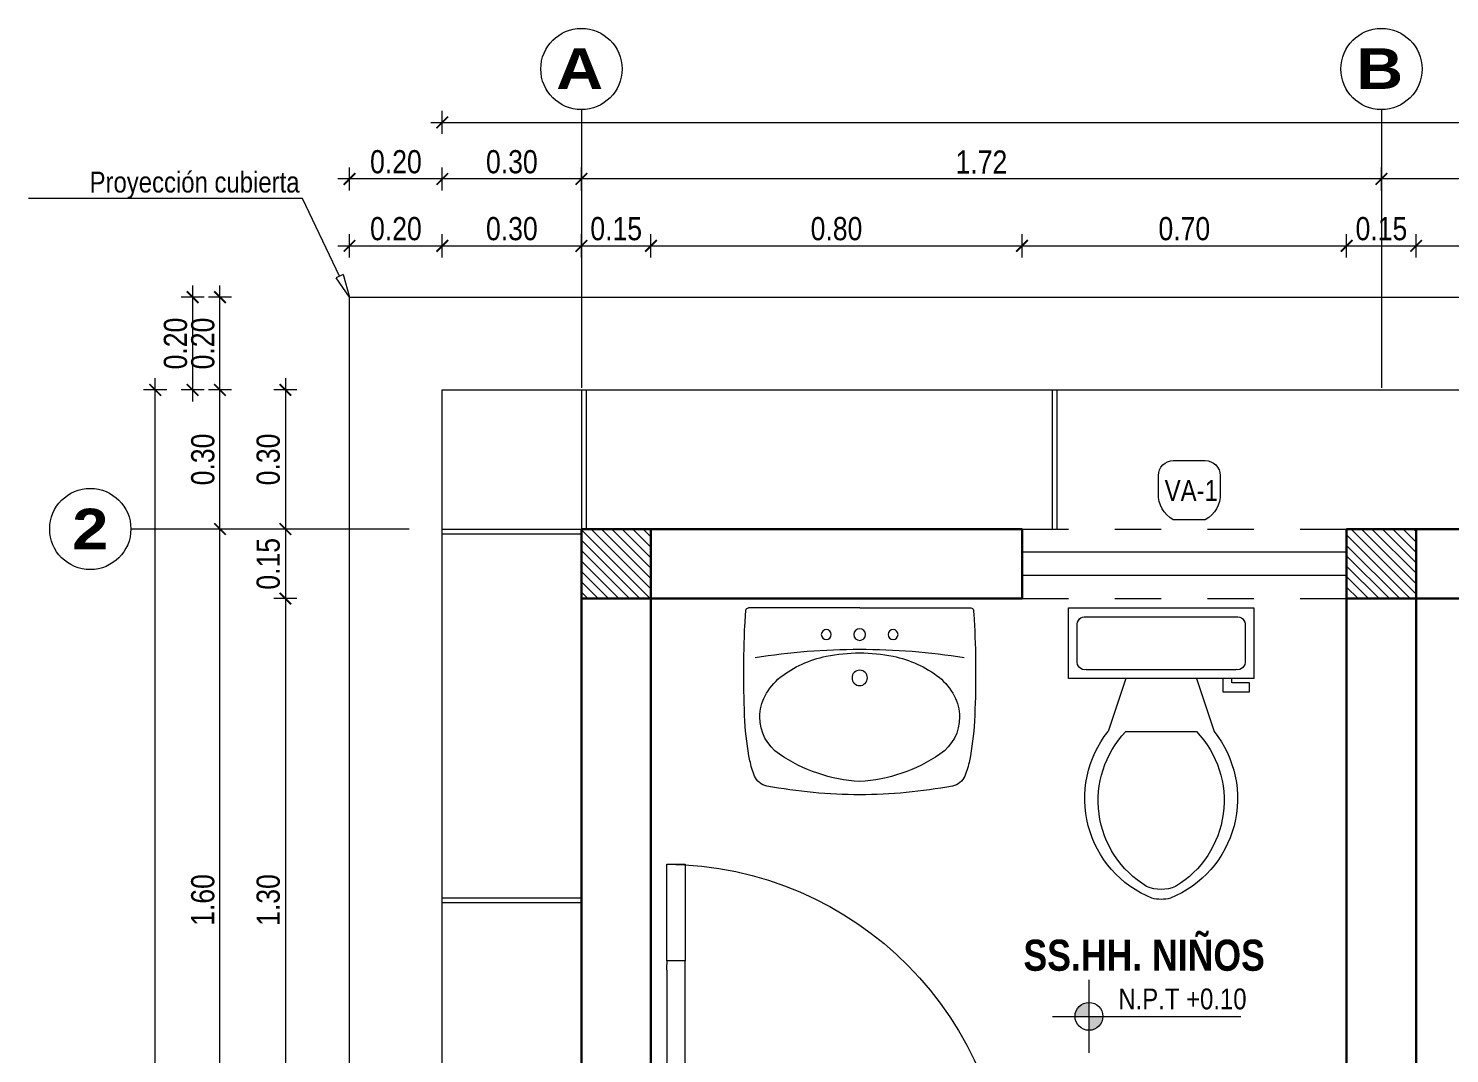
# Model space of a CAD drawing. Header units: metres. Extents: x 115.1 to 149.6, y 26.3 to 56.6.
# Drawn here: x 115.764 to 118.829, y 54.189 to 56.4 of the extents above; entities that cross this region are included whole.
import ezdxf
from ezdxf import colors
from ezdxf.entities.mleader import LeaderData, LeaderLine
from ezdxf.math import Vec2, Vec3

# ---------------------------------------------------------------- set-up
doc = ezdxf.new("R2010")
doc.units = ezdxf.units.M
for name, pattern in [('ACAD_ISO02W100', [15, 12, -3]), ('ACAD_ISO04W100', [30, 24, -3, 0, -3]), ('DASHED2', [0.375, 0.25, -0.125])]:
    doc.linetypes.add(name, pattern=pattern)
doc.layers.get('0').update_dxf_attribs({"color": 250})
doc.layers.get('Defpoints').update_dxf_attribs({"color": 30, "lineweight": 9})
for name, color, linetype, lineweight in [('-Achurado', 251, 'Continuous', 5), ('-Acotado', 251, 'Continuous', 5), ('-Eje', 1, 'ACAD_ISO04W100', 9), ('-Proyeccion', 85, 'ACAD_ISO02W100', 9), ('-Textos', 7, 'Continuous', 20), ('-Vista', 148, 'Continuous', 9), ('ACI EJE', 8, 'DASHED2', 0), ('FIC-2ES_CONCRETO 210', 251, 'Continuous', 30), ('ProfileEdges', 252, 'Continuous', 9), ('ventana alta', 7, 'ACAD_ISO02W100', 25)]:
    doc.layers.add(name, color=color, linetype=linetype, lineweight=lineweight)
doc.layers.add('A_50_CotasExter', color=253, linetype='Continuous')
doc.layers.add('THIET-BI', color=21, linetype='Continuous')
doc.styles.add('-Arial Narrow', font='ARIALN.TTF')
doc.dimstyles.new('Esc 1_20n', dxfattribs={"dimscale": 0.02, "dimtxt": 2, "dimasz": 1, "dimexe": 1, "dimexo": 1, "dimgap": 0.45, "dimtad": 1, "dimtoh": 1, "dimzin": 3, "dimdsep": 46, "dimtxsty": '-Arial Narrow', "dimblk": 'ARCHTICK', "dimcen": 1, "dimdle": 1, "dimclrd": 252, "dimclre": 252, "dimclrt": 252, "dimadec": 0, "dimazin": 0, "dimtfac": 1, "dimtix": 1, "dimtmove": 1, "dimatfit": 2, "dimldrblk": 'ARCHTICK', "dimfxl": 1, "dimfxlon": 1, "dimtolj": 2, "dimlwd": 5, "dimlwe": 5, "dimarcsym": 0})
pattern_1 = [(315, (0, 0.75221), (0.0112253202, 0.0112253202), [])]

# ---------------------------------------------------------------- blocks, each defined once
blk = doc.blocks.new('A$C562401CD')
at = {"layer": 'ProfileEdges', "color": 253, "lineweight": 5}
for p, q in [((0.8167, 1.4127), (0.8167, 1.4265)), ((0.8167, 1.4265), (0.8617, 1.4265)), ((0.8617, 1.4265), (0.8617, 1.4175)), ((0.8617, 1.404), (0.8617, 1.4175)), ((0.8167, 1.0803), (0.8167, 1.0665)), ((0.8617, 1.089), (0.8617, 1.0755)), ((0.8617, 1.0665), (0.8617, 1.0755)), ((0.8167, 1.0665), (0.8617, 1.0665))]:
    blk.add_line(p, q, dxfattribs=at)
for points in [[(0.8617, 1.6605), (0.8167, 1.6605), (0.8167, 1.4265), (0.8617, 1.4265), (0.8617, 1.6605)], [(0.8167, 1.0803), (0.8167, 1.4127)], [(0.8617, 1.404), (0.8617, 1.089)], [(0.8617, 1.0665), (0.8167, 1.0665), (0.8167, 0.8325), (0.8617, 0.8325), (0.8617, 1.0665)], [(0.0315, 0.7763), (0.0315, 0.8258), (0, 0.8258), (0, 0.6908), (0.045, 0.6908), (0.045, 0.7763), (0.0315, 0.7763)], [(0.8685, 0.7763), (0.8685, 0.8258), (0.9, 0.8258), (0.9, 0.6908), (0.855, 0.6908), (0.855, 0.7763), (0.8685, 0.7763)]]:
    blk.add_lwpolyline(points, dxfattribs=at)
blk.add_circle((0.8662, 0.8303, 0), 0.0045, dxfattribs=at)
blk.add_arc((0.8662, 0.8303, 0), 0.8303, 90.3108, 180.3108, dxfattribs=at)
blk = doc.blocks.new('Toilet - top')
at = {"layer": 'ProfileEdges', "color": 253, "lineweight": 5}
for p, q in [((9.5, -6), (9.5, -2)), ((-8, -8.5), (-8, -8)), ((-7, -8), (-7, -9.5)), ((-4, -8), (-6, -14)), ((4, -8), (6, -14)), ((-10, -8.5), (-8, -8.5)), ((-10, -9.5), (-10, -8.5)), ((-7, -9.5), (-10, -9.5)), ((4, -14), (-4, -14))]:
    blk.add_line(p, q, dxfattribs=at)
blk.add_lwpolyline([(10.5, -8), (10.5, 0), (-10.5, 0), (-10.5, -8)], close=True, dxfattribs=at)
for points in [[(8.5, -1), (-8.5, -1)], [(-9.5, -2), (-9.5, -6)], [(-8.5, -7), (8.5, -7)]]:
    blk.add_lwpolyline(points, dxfattribs=at)
for centre, radius, start, end in [((-8.62, -1.88), 0.884, 81.8699, 188.1301), ((8.62, -1.88), 0.884, 351.8699, 98.1301), ((-8.62, -6.12), 0.884, 171.8699, 278.1301), ((8.62, -6.12), 0.884, 261.8699, 8.1301), ((3.52, -21.58), 12.17, 141.4691, 247.9714), ((4.2, -21.82), 11.33, 136.3677, 238.9468), ((-3.52, -21.58), 12.17, 292.0284, 38.5307), ((-4.2, -21.82), 11.33, 301.053, 43.6321), ((0, -27.88), 4, 245.7318, 294.2682), ((0, -29), 4, 254.8605, 285.1395)]:
    blk.add_arc(centre, radius, start, end, dxfattribs=at)
blk = doc.blocks.new('GO-L1')
at = {"layer": 'ProfileEdges', "color": 253, "lineweight": 5}
for q in [(-0.3328, 0), (0.3328, 0)]:
    blk.add_line((0, 0), q, dxfattribs=at)
for centre, radius in [((-0.1, -0.08), 0.015), ((0, -0.08), 0.0175), ((0.1, -0.08), 0.015), ((0, -0.21), 0.023)]:
    blk.add_circle(centre, radius, dxfattribs=at)
for centre, radius, start, end in [((-0.3328, -0.008), 0.008, 90, 174.3541), ((0.3328, -0.008), 0.008, 5.6459, 90), ((0.5201, -0.0923), 0.865, 174.3541, 177.3288), ((-0.5201, -0.0923), 0.865, 2.6712, 5.6459), ((2.6525, -0.196), 3, 177.2487, 182.7513), ((-2.6525, -0.196), 3, 357.2487, 2.7513), ((0, -2.124), 2, 90, 99.0199), ((0, -2.124), 2, 80.9801, 90), ((-0.0318, -0.4781), 0.34, 101.5681, 127.4203), ((-0.003, -0.61), 0.475, 89.638, 101.7832), ((0.003, -0.61), 0.475, 78.2168, 90.362), ((0.0318, -0.4781), 0.34, 52.5797, 78.4319), ((-0.1193, -0.3496), 0.185, 130.0737, 152.3457), ((0.1193, -0.3496), 0.185, 27.6543, 49.9263), ((-0.1696, -0.327), 0.13, 150.8983, 180), ((0.1696, -0.327), 0.13, 0, 29.1017), ((0.5196, -0.2902), 0.865, 183.3019, 191.1871), ((-0.1646, -0.327), 0.135, 180, 235.6914), ((0.1646, -0.327), 0.135, 304.3086, 0), ((-0.5196, -0.2902), 0.865, 348.8129, 356.6981), ((-0.0839, -0.4085), 0.25, 191.4125, 202.4374), ((0.0273, -0.0458), 0.4754, 235.6914, 266.7086), ((-0.0273, -0.0458), 0.4754, 273.2914, 304.3086), ((0.0839, -0.4085), 0.25, 337.5626, 348.5875), ((-0.2688, -0.4849), 0.05, 202.4374, 259.3167), ((0.2688, -0.4849), 0.05, 280.6833, 337.5626), ((0, 0.94), 1.5, 259.3167, 270), ((0, 0.94), 1.5, 270, 280.6833)]:
    blk.add_arc(centre, radius, start, end, dxfattribs=at)
blk = doc.blocks.new('Nivel Planta 1_1000')
at = {"layer": '-Acotado'}
h = blk.add_hatch(color=256, dxfattribs=at)
h.paths.add_polyline_path([(0, 1.2, 0.414214), (-1.2, 0), (0, 0)])
h.paths.add_polyline_path([(0, -1.2, 0.414214), (1.2, 0), (0, 0)])
for p, q in [((0, 3.14), (0, -3.14)), ((-3.14, 0), (13.1, 0))]:
    blk.add_line(p, q, dxfattribs=at)
blk.add_circle((0, 0), 1.2, dxfattribs=at)
at = {"layer": '-Acotado', "style": '-Arial Narrow'}
blk.add_attdef('NIVEL', (2.54, 0.6), '', height=1.8, dxfattribs=at)
blk = doc.blocks.new('_ClosedBlank')
at = {"color": 0, "linetype": 'ByBlock', "lineweight": -2}
for p, q in [((-1, 0.167), (0, 0)), ((-1, 0.167), (-1, -0.167)), ((0, 0), (-1, -0.167))]:
    blk.add_line(p, q, dxfattribs=at)
blk = doc.blocks.new('_ArchTick')
at = {"color": 0, "linetype": 'ByBlock', "const_width": 0.15}
blk.add_lwpolyline([(-0.5, -0.5), (0.5, 0.5)], dxfattribs=at)
blk = doc.blocks.new('*D204')
at = {"layer": 'A_50_CotasExter', "color": 252, "lineweight": 5, "transparency": 16777216}
for p, q in [((116.1184, 55.8451), (116.1184, 55.5951)), ((116.1434, 55.8201), (116.0934, 55.8201)), ((116.1434, 55.6201), (116.0934, 55.6201))]:
    blk.add_line(p, q, dxfattribs=at)
at = {"layer": 'Defpoints', "color": 0, "transparency": 16777216}
for p in [(116.4567, 55.8201), (116.1184, 55.6201), (116.4567, 55.6201)]:
    blk.add_point(p, dxfattribs=at)
at = {"layer": 'A_50_CotasExter', "color": 252, "lineweight": 5, "transparency": 16777216, "xscale": 0.025, "yscale": 0.025, "zscale": 0.025}
for p, rotation in [((116.1184, 55.8201), 90), ((116.1184, 55.6201), 270)]:
    blk.add_blockref('_ArchTick', p, dxfattribs=dict(at, rotation=rotation))
at = {"layer": 'A_50_CotasExter', "color": 252, "transparency": 16777216, "insert": (116.0816, 55.7201), "char_height": 0.05, "attachment_point": 5, "rotation": 90, "style": '-Arial Narrow'}
blk.add_mtext('\\A2;0.20', dxfattribs=at)
blk = doc.blocks.new('*D205')
at = {"layer": 'A_50_CotasExter', "color": 252, "lineweight": 5, "transparency": 16777216}
for p, q in [((116.3434, 55.6201), (116.2934, 55.6201)), ((116.3184, 55.6451), (116.3184, 55.2951)), ((116.3434, 55.3201), (116.2934, 55.3201))]:
    blk.add_line(p, q, dxfattribs=at)
at = {"layer": 'Defpoints', "color": 0, "transparency": 16777216}
for p in [(116.6567, 55.6201), (116.3184, 55.3201), (116.9567, 55.3201)]:
    blk.add_point(p, dxfattribs=at)
at = {"layer": 'A_50_CotasExter', "color": 252, "lineweight": 5, "transparency": 16777216, "xscale": 0.025, "yscale": 0.025, "zscale": 0.025}
for p, rotation in [((116.3184, 55.6201), 90), ((116.3184, 55.3201), 270)]:
    blk.add_blockref('_ArchTick', p, dxfattribs=dict(at, rotation=rotation))
at = {"layer": 'A_50_CotasExter', "color": 252, "transparency": 16777216, "insert": (116.2816, 55.4701), "char_height": 0.05, "attachment_point": 5, "rotation": 90, "style": '-Arial Narrow'}
blk.add_mtext('\\A2;0.30', dxfattribs=at)
blk = doc.blocks.new('*D206')
at = {"layer": 'A_50_CotasExter', "color": 252, "lineweight": 5, "transparency": 16777216}
for p, q in [((116.3184, 55.3451), (116.3184, 55.1451)), ((116.3434, 55.3201), (116.2934, 55.3201)), ((116.3434, 55.1701), (116.2934, 55.1701))]:
    blk.add_line(p, q, dxfattribs=at)
at = {"layer": 'Defpoints', "color": 0, "transparency": 16777216}
for p in [(116.9567, 55.3201), (116.3184, 55.1701), (116.9567, 55.1701)]:
    blk.add_point(p, dxfattribs=at)
at = {"layer": 'A_50_CotasExter', "color": 252, "lineweight": 5, "transparency": 16777216, "xscale": 0.025, "yscale": 0.025, "zscale": 0.025}
for p, rotation in [((116.3184, 55.3201), 90), ((116.3184, 55.1701), 270)]:
    blk.add_blockref('_ArchTick', p, dxfattribs=dict(at, rotation=rotation))
at = {"layer": 'A_50_CotasExter', "color": 252, "transparency": 16777216, "insert": (116.2816, 55.2451), "char_height": 0.05, "attachment_point": 5, "rotation": 90, "style": '-Arial Narrow'}
blk.add_mtext('\\A2;0.15', dxfattribs=at)
blk = doc.blocks.new('*D207')
at = {"layer": 'A_50_CotasExter', "color": 252, "lineweight": 5, "transparency": 16777216}
for p, q in [((116.3184, 55.1951), (116.3184, 53.8451)), ((116.3434, 55.1701), (116.2934, 55.1701)), ((116.3434, 53.8701), (116.2934, 53.8701))]:
    blk.add_line(p, q, dxfattribs=at)
at = {"layer": 'Defpoints', "color": 0, "transparency": 16777216}
for p in [(116.9567, 55.1701), (116.3184, 53.8701), (116.9567, 53.8701)]:
    blk.add_point(p, dxfattribs=at)
at = {"layer": 'A_50_CotasExter', "color": 252, "lineweight": 5, "transparency": 16777216, "xscale": 0.025, "yscale": 0.025, "zscale": 0.025}
for p, rotation in [((116.3184, 55.1701), 90), ((116.3184, 53.8701), 270)]:
    blk.add_blockref('_ArchTick', p, dxfattribs=dict(at, rotation=rotation))
at = {"layer": 'A_50_CotasExter', "color": 252, "transparency": 16777216, "insert": (116.2816, 54.5201), "char_height": 0.05, "attachment_point": 5, "rotation": 90, "style": '-Arial Narrow'}
blk.add_mtext('\\A2;1.30', dxfattribs=at)
blk = doc.blocks.new('*D213')
at = {"layer": 'A_50_CotasExter', "color": 252, "lineweight": 5, "transparency": 16777216}
for p, q in [((116.1773, 53.6952), (116.1773, 55.3451)), ((116.2023, 55.3201), (116.1523, 55.3201)), ((116.2023, 53.7202), (116.1523, 53.7202))]:
    blk.add_line(p, q, dxfattribs=at)
at = {"layer": 'Defpoints', "color": 0, "transparency": 16777216}
for p in [(116.1773, 55.3201), (116.9567, 55.3201), (116.4567, 53.7202)]:
    blk.add_point(p, dxfattribs=at)
at = {"layer": 'A_50_CotasExter', "color": 252, "lineweight": 5, "transparency": 16777216, "xscale": 0.025, "yscale": 0.025, "zscale": 0.025}
for p, rotation in [((116.1773, 55.3201), 90), ((116.1773, 53.7202), 270)]:
    blk.add_blockref('_ArchTick', p, dxfattribs=dict(at, rotation=rotation))
at = {"layer": 'A_50_CotasExter', "color": 252, "transparency": 16777216, "insert": (116.1405, 54.5202), "char_height": 0.05, "attachment_point": 5, "rotation": 90, "style": '-Arial Narrow'}
blk.add_mtext('\\A2;1.60', dxfattribs=at)
blk = doc.blocks.new('*D214')
at = {"layer": 'A_50_CotasExter', "color": 252, "lineweight": 5, "transparency": 16777216}
for p, q in [((116.2023, 55.6201), (116.1523, 55.6201)), ((116.1773, 55.2951), (116.1773, 55.6451)), ((116.2023, 55.3201), (116.1523, 55.3201))]:
    blk.add_line(p, q, dxfattribs=at)
at = {"layer": 'Defpoints', "color": 0, "transparency": 16777216}
for p in [(116.1773, 55.6201), (116.9567, 55.6201), (116.9567, 55.3201)]:
    blk.add_point(p, dxfattribs=at)
at = {"layer": 'A_50_CotasExter', "color": 252, "lineweight": 5, "transparency": 16777216, "xscale": 0.025, "yscale": 0.025, "zscale": 0.025}
for p, rotation in [((116.1773, 55.6201), 90), ((116.1773, 55.3201), 270)]:
    blk.add_blockref('_ArchTick', p, dxfattribs=dict(at, rotation=rotation))
at = {"layer": 'A_50_CotasExter', "color": 252, "transparency": 16777216, "insert": (116.1405, 55.4701), "char_height": 0.05, "attachment_point": 5, "rotation": 90, "style": '-Arial Narrow'}
blk.add_mtext('\\A2;0.30', dxfattribs=at)
blk = doc.blocks.new('*D215')
at = {"layer": 'A_50_CotasExter', "color": 252, "lineweight": 5, "transparency": 16777216}
for p, q in [((116.1773, 55.5951), (116.1773, 55.8451)), ((116.2023, 55.8201), (116.1523, 55.8201)), ((116.2023, 55.6201), (116.1523, 55.6201))]:
    blk.add_line(p, q, dxfattribs=at)
at = {"layer": 'Defpoints', "color": 0, "transparency": 16777216}
for p in [(116.1773, 55.8201), (116.9567, 55.8201), (116.9567, 55.6201)]:
    blk.add_point(p, dxfattribs=at)
at = {"layer": 'A_50_CotasExter', "color": 252, "lineweight": 5, "transparency": 16777216, "xscale": 0.025, "yscale": 0.025, "zscale": 0.025}
for p, rotation in [((116.1773, 55.8201), 90), ((116.1773, 55.6201), 270)]:
    blk.add_blockref('_ArchTick', p, dxfattribs=dict(at, rotation=rotation))
at = {"layer": 'A_50_CotasExter', "color": 252, "transparency": 16777216, "insert": (116.1405, 55.7201), "char_height": 0.05, "attachment_point": 5, "rotation": 90, "style": '-Arial Narrow'}
blk.add_mtext('\\A2;0.20', dxfattribs=at)
blk = doc.blocks.new('*D216')
at = {"layer": 'A_50_CotasExter', "color": 252, "lineweight": 5, "transparency": 16777216}
for p, q in [((116.0627, 55.6201), (116.0127, 55.6201)), ((116.0377, 52.3451), (116.0377, 55.6451)), ((116.0627, 52.3701), (116.0127, 52.3701))]:
    blk.add_line(p, q, dxfattribs=at)
at = {"layer": 'Defpoints', "color": 0, "transparency": 16777216}
for p in [(116.0377, 55.6201), (116.6567, 55.6201), (116.6567, 52.3701)]:
    blk.add_point(p, dxfattribs=at)
at = {"layer": 'A_50_CotasExter', "color": 252, "lineweight": 5, "transparency": 16777216, "xscale": 0.025, "yscale": 0.025, "zscale": 0.025}
for p, rotation in [((116.0377, 55.6201), 90), ((116.0377, 52.3701), 270)]:
    blk.add_blockref('_ArchTick', p, dxfattribs=dict(at, rotation=rotation))
at = {"layer": 'A_50_CotasExter', "color": 252, "transparency": 16777216, "insert": (116.0009, 53.9951), "char_height": 0.05, "attachment_point": 5, "rotation": 90, "style": '-Arial Narrow'}
blk.add_mtext('\\A2;3.25', dxfattribs=at)
blk = doc.blocks.new('*D230')
at = {"layer": 'A_50_CotasExter', "color": 252, "lineweight": 5, "transparency": 16777216}
for p, q in [((116.4567, 55.9057), (116.4567, 55.9557)), ((116.6567, 55.9057), (116.6567, 55.9557)), ((116.4317, 55.9307), (116.6817, 55.9307))]:
    blk.add_line(p, q, dxfattribs=at)
at = {"layer": 'Defpoints', "color": 0, "transparency": 16777216}
for p in [(116.6567, 55.9307), (116.4567, 55.8201), (116.6567, 55.8201)]:
    blk.add_point(p, dxfattribs=at)
at = {"layer": 'A_50_CotasExter', "color": 252, "lineweight": 5, "transparency": 16777216, "xscale": 0.025, "yscale": 0.025, "zscale": 0.025, "rotation": 180}
blk.add_blockref('_ArchTick', (116.4567, 55.9307), dxfattribs=at)
at = {"layer": 'A_50_CotasExter', "color": 252, "lineweight": 5, "transparency": 16777216, "xscale": 0.025, "yscale": 0.025, "zscale": 0.025}
blk.add_blockref('_ArchTick', (116.6567, 55.9307), dxfattribs=at)
at = {"layer": 'A_50_CotasExter', "color": 252, "transparency": 16777216, "insert": (116.5567, 55.9675), "char_height": 0.05, "attachment_point": 5, "style": '-Arial Narrow'}
blk.add_mtext('\\A2;0.20', dxfattribs=at)
blk = doc.blocks.new('*D231')
at = {"layer": 'A_50_CotasExter', "color": 252, "lineweight": 5, "transparency": 16777216}
for p, q in [((116.6567, 55.9057), (116.6567, 55.9557)), ((116.9567, 55.9057), (116.9567, 55.9557)), ((116.6317, 55.9307), (116.9817, 55.9307))]:
    blk.add_line(p, q, dxfattribs=at)
at = {"layer": 'Defpoints', "color": 0, "transparency": 16777216}
for p in [(116.9567, 55.9307), (116.6567, 55.8201), (116.9567, 55.6201)]:
    blk.add_point(p, dxfattribs=at)
at = {"layer": 'A_50_CotasExter', "color": 252, "lineweight": 5, "transparency": 16777216, "xscale": 0.025, "yscale": 0.025, "zscale": 0.025}
for p, rotation in [((116.6567, 55.9307), 179.9999999999939), ((116.9567, 55.9307), 359.9999999999939)]:
    blk.add_blockref('_ArchTick', p, dxfattribs=dict(at, rotation=rotation))
at = {"layer": 'A_50_CotasExter', "color": 252, "transparency": 16777216, "insert": (116.8067, 55.9675), "char_height": 0.05, "attachment_point": 5, "style": '-Arial Narrow'}
blk.add_mtext('\\A2;0.30', dxfattribs=at)
blk = doc.blocks.new('*D232')
at = {"layer": 'A_50_CotasExter', "color": 252, "lineweight": 5, "transparency": 16777216}
for p, q in [((116.9567, 55.9057), (116.9567, 55.9557)), ((117.1067, 55.9057), (117.1067, 55.9557)), ((116.9317, 55.9307), (117.1317, 55.9307))]:
    blk.add_line(p, q, dxfattribs=at)
at = {"layer": 'Defpoints', "color": 0, "transparency": 16777216}
for p in [(117.1067, 55.9307), (116.9567, 55.6201), (117.1067, 55.3201)]:
    blk.add_point(p, dxfattribs=at)
at = {"layer": 'A_50_CotasExter', "color": 252, "lineweight": 5, "transparency": 16777216, "xscale": 0.025, "yscale": 0.025, "zscale": 0.025}
for p, rotation in [((116.9567, 55.9307), 179.9999999999939), ((117.1067, 55.9307), 359.9999999999939)]:
    blk.add_blockref('_ArchTick', p, dxfattribs=dict(at, rotation=rotation))
at = {"layer": 'A_50_CotasExter', "color": 252, "transparency": 16777216, "insert": (117.0317, 55.9675), "char_height": 0.05, "attachment_point": 5, "style": '-Arial Narrow'}
blk.add_mtext('\\A2;0.15', dxfattribs=at)
blk = doc.blocks.new('*D233')
at = {"layer": 'A_50_CotasExter', "color": 252, "lineweight": 5, "transparency": 16777216}
for p, q in [((117.1067, 55.9057), (117.1067, 55.9557)), ((117.9067, 55.9057), (117.9067, 55.9557)), ((117.0817, 55.9307), (117.9317, 55.9307))]:
    blk.add_line(p, q, dxfattribs=at)
at = {"layer": 'Defpoints', "color": 0, "transparency": 16777216}
for p in [(117.9067, 55.9307), (117.1067, 55.3201), (117.9067, 55.3201)]:
    blk.add_point(p, dxfattribs=at)
at = {"layer": 'A_50_CotasExter', "color": 252, "lineweight": 5, "transparency": 16777216, "xscale": 0.025, "yscale": 0.025, "zscale": 0.025}
for p, rotation in [((117.1067, 55.9307), 179.9999999999939), ((117.9067, 55.9307), 359.9999999999939)]:
    blk.add_blockref('_ArchTick', p, dxfattribs=dict(at, rotation=rotation))
at = {"layer": 'A_50_CotasExter', "color": 252, "transparency": 16777216, "insert": (117.5067, 55.9675), "char_height": 0.05, "attachment_point": 5, "style": '-Arial Narrow'}
blk.add_mtext('\\A2;0.80', dxfattribs=at)
blk = doc.blocks.new('*D234')
at = {"layer": 'A_50_CotasExter', "color": 252, "lineweight": 5, "transparency": 16777216}
for p, q in [((117.9067, 55.9057), (117.9067, 55.9557)), ((118.6067, 55.9057), (118.6067, 55.9557)), ((117.8817, 55.9307), (118.6317, 55.9307))]:
    blk.add_line(p, q, dxfattribs=at)
at = {"layer": 'Defpoints', "color": 0, "transparency": 16777216}
for p in [(118.6067, 55.9307), (117.9067, 55.3201), (118.6067, 55.3201)]:
    blk.add_point(p, dxfattribs=at)
at = {"layer": 'A_50_CotasExter', "color": 252, "lineweight": 5, "transparency": 16777216, "xscale": 0.025, "yscale": 0.025, "zscale": 0.025}
for p, rotation in [((117.9067, 55.9307), 179.9999999999939), ((118.6067, 55.9307), 359.9999999999939)]:
    blk.add_blockref('_ArchTick', p, dxfattribs=dict(at, rotation=rotation))
at = {"layer": 'A_50_CotasExter', "color": 252, "transparency": 16777216, "insert": (118.2567, 55.9675), "char_height": 0.05, "attachment_point": 5, "style": '-Arial Narrow'}
blk.add_mtext('\\A2;0.70', dxfattribs=at)
blk = doc.blocks.new('*D235')
at = {"layer": 'A_50_CotasExter', "color": 252, "lineweight": 5, "transparency": 16777216}
for p, q in [((118.6067, 55.9057), (118.6067, 55.9557)), ((118.7567, 55.9057), (118.7567, 55.9557)), ((118.5817, 55.9307), (118.7817, 55.9307))]:
    blk.add_line(p, q, dxfattribs=at)
at = {"layer": 'Defpoints', "color": 0, "transparency": 16777216}
for p in [(118.7567, 55.9307), (118.6067, 55.3201), (118.7567, 55.3201)]:
    blk.add_point(p, dxfattribs=at)
at = {"layer": 'A_50_CotasExter', "color": 252, "lineweight": 5, "transparency": 16777216, "xscale": 0.025, "yscale": 0.025, "zscale": 0.025}
for p, rotation in [((118.6067, 55.9307), 179.9999999999939), ((118.7567, 55.9307), 359.9999999999939)]:
    blk.add_blockref('_ArchTick', p, dxfattribs=dict(at, rotation=rotation))
at = {"layer": 'A_50_CotasExter', "color": 252, "transparency": 16777216, "insert": (118.6817, 55.9675), "char_height": 0.05, "attachment_point": 5, "style": '-Arial Narrow'}
blk.add_mtext('\\A2;0.15', dxfattribs=at)
blk = doc.blocks.new('*D236')
at = {"layer": 'A_50_CotasExter', "color": 252, "lineweight": 5, "transparency": 16777216}
for p, q in [((118.7567, 55.9057), (118.7567, 55.9557)), ((119.5567, 55.9057), (119.5567, 55.9557)), ((118.7317, 55.9307), (119.5817, 55.9307))]:
    blk.add_line(p, q, dxfattribs=at)
at = {"layer": 'Defpoints', "color": 0, "transparency": 16777216}
for p in [(119.5567, 55.9307), (118.7567, 55.3201), (119.5567, 55.3201)]:
    blk.add_point(p, dxfattribs=at)
at = {"layer": 'A_50_CotasExter', "color": 252, "lineweight": 5, "transparency": 16777216, "xscale": 0.025, "yscale": 0.025, "zscale": 0.025}
for p, rotation in [((118.7567, 55.9307), 179.9999999999939), ((119.5567, 55.9307), 359.9999999999939)]:
    blk.add_blockref('_ArchTick', p, dxfattribs=dict(at, rotation=rotation))
at = {"layer": 'A_50_CotasExter', "color": 252, "transparency": 16777216, "insert": (119.1567, 55.9675), "char_height": 0.05, "attachment_point": 5, "style": '-Arial Narrow'}
blk.add_mtext('\\A2;0.80', dxfattribs=at)
blk = doc.blocks.new('*D247')
at = {"layer": 'A_50_CotasExter', "color": 252, "lineweight": 5, "transparency": 16777216}
for p, q in [((118.6817, 56.05), (118.6817, 56.1)), ((120.3317, 56.05), (120.3317, 56.1)), ((120.3567, 56.075), (118.6567, 56.075))]:
    blk.add_line(p, q, dxfattribs=at)
at = {"layer": 'Defpoints', "color": 0, "transparency": 16777216}
for p in [(118.6817, 56.075), (118.6817, 55.6201), (120.3317, 55.6201)]:
    blk.add_point(p, dxfattribs=at)
at = {"layer": 'A_50_CotasExter', "color": 252, "lineweight": 5, "transparency": 16777216, "xscale": 0.025, "yscale": 0.025, "zscale": 0.025, "rotation": 180}
blk.add_blockref('_ArchTick', (118.6817, 56.075), dxfattribs=at)
at = {"layer": 'A_50_CotasExter', "color": 252, "lineweight": 5, "transparency": 16777216, "xscale": 0.025, "yscale": 0.025, "zscale": 0.025}
blk.add_blockref('_ArchTick', (120.3317, 56.075), dxfattribs=at)
at = {"layer": 'A_50_CotasExter', "color": 252, "transparency": 16777216, "insert": (119.5067, 56.1118), "char_height": 0.05, "attachment_point": 5, "style": '-Arial Narrow'}
blk.add_mtext('\\A2;1.65', dxfattribs=at)
blk = doc.blocks.new('*D248')
at = {"layer": 'A_50_CotasExter', "color": 252, "lineweight": 5, "transparency": 16777216}
for p, q in [((116.9567, 56.05), (116.9567, 56.1)), ((118.6817, 56.05), (118.6817, 56.1)), ((118.7067, 56.075), (116.9317, 56.075))]:
    blk.add_line(p, q, dxfattribs=at)
at = {"layer": 'Defpoints', "color": 0, "transparency": 16777216}
for p in [(116.9567, 56.075), (116.9567, 55.6201), (118.6817, 55.6201)]:
    blk.add_point(p, dxfattribs=at)
at = {"layer": 'A_50_CotasExter', "color": 252, "lineweight": 5, "transparency": 16777216, "xscale": 0.025, "yscale": 0.025, "zscale": 0.025, "rotation": 180}
blk.add_blockref('_ArchTick', (116.9567, 56.075), dxfattribs=at)
at = {"layer": 'A_50_CotasExter', "color": 252, "lineweight": 5, "transparency": 16777216, "xscale": 0.025, "yscale": 0.025, "zscale": 0.025}
blk.add_blockref('_ArchTick', (118.6817, 56.075), dxfattribs=at)
at = {"layer": 'A_50_CotasExter', "color": 252, "transparency": 16777216, "insert": (117.8192, 56.1114), "char_height": 0.05, "attachment_point": 5, "style": '-Arial Narrow'}
blk.add_mtext('\\A2;1.72', dxfattribs=at)
blk = doc.blocks.new('*D249')
at = {"layer": 'A_50_CotasExter', "color": 252, "lineweight": 5, "transparency": 16777216}
for p, q in [((116.6567, 56.05), (116.6567, 56.1)), ((116.9567, 56.05), (116.9567, 56.1)), ((116.9817, 56.075), (116.6317, 56.075))]:
    blk.add_line(p, q, dxfattribs=at)
at = {"layer": 'Defpoints', "color": 0, "transparency": 16777216}
for p in [(116.6567, 56.075), (116.6567, 55.6201), (116.9567, 55.6201)]:
    blk.add_point(p, dxfattribs=at)
at = {"layer": 'A_50_CotasExter', "color": 252, "lineweight": 5, "transparency": 16777216, "xscale": 0.025, "yscale": 0.025, "zscale": 0.025, "rotation": 180}
blk.add_blockref('_ArchTick', (116.6567, 56.075), dxfattribs=at)
at = {"layer": 'A_50_CotasExter', "color": 252, "lineweight": 5, "transparency": 16777216, "xscale": 0.025, "yscale": 0.025, "zscale": 0.025}
blk.add_blockref('_ArchTick', (116.9567, 56.075), dxfattribs=at)
at = {"layer": 'A_50_CotasExter', "color": 252, "transparency": 16777216, "insert": (116.8067, 56.1118), "char_height": 0.05, "attachment_point": 5, "style": '-Arial Narrow'}
blk.add_mtext('\\A2;0.30', dxfattribs=at)
blk = doc.blocks.new('*D250')
at = {"layer": 'A_50_CotasExter', "color": 252, "lineweight": 5, "transparency": 16777216}
for p, q in [((116.4567, 56.05), (116.4567, 56.1)), ((116.6567, 56.05), (116.6567, 56.1)), ((116.6817, 56.075), (116.4317, 56.075))]:
    blk.add_line(p, q, dxfattribs=at)
at = {"layer": 'Defpoints', "color": 0, "transparency": 16777216}
for p in [(116.4567, 56.075), (116.4567, 55.8201), (116.6567, 55.6201)]:
    blk.add_point(p, dxfattribs=at)
at = {"layer": 'A_50_CotasExter', "color": 252, "lineweight": 5, "transparency": 16777216, "xscale": 0.025, "yscale": 0.025, "zscale": 0.025, "rotation": 180}
blk.add_blockref('_ArchTick', (116.4567, 56.075), dxfattribs=at)
at = {"layer": 'A_50_CotasExter', "color": 252, "lineweight": 5, "transparency": 16777216, "xscale": 0.025, "yscale": 0.025, "zscale": 0.025}
blk.add_blockref('_ArchTick', (116.6567, 56.075), dxfattribs=at)
at = {"layer": 'A_50_CotasExter', "color": 252, "transparency": 16777216, "insert": (116.5567, 56.1118), "char_height": 0.05, "attachment_point": 5, "style": '-Arial Narrow'}
blk.add_mtext('\\A2;0.20', dxfattribs=at)
blk = doc.blocks.new('*D251')
at = {"layer": 'A_50_CotasExter', "color": 252, "lineweight": 5, "transparency": 16777216}
for p, q in [((116.6567, 56.172), (116.6567, 56.222)), ((122.3567, 56.172), (122.3567, 56.222)), ((116.6317, 56.197), (122.3817, 56.197))]:
    blk.add_line(p, q, dxfattribs=at)
at = {"layer": 'Defpoints', "color": 0, "transparency": 16777216}
for p in [(122.3567, 56.197), (116.6567, 55.6201), (122.3567, 55.6201)]:
    blk.add_point(p, dxfattribs=at)
at = {"layer": 'A_50_CotasExter', "color": 252, "lineweight": 5, "transparency": 16777216, "xscale": 0.025, "yscale": 0.025, "zscale": 0.025, "rotation": 180}
blk.add_blockref('_ArchTick', (116.6567, 56.197), dxfattribs=at)
at = {"layer": 'A_50_CotasExter', "color": 252, "lineweight": 5, "transparency": 16777216, "xscale": 0.025, "yscale": 0.025, "zscale": 0.025}
blk.add_blockref('_ArchTick', (122.3567, 56.197), dxfattribs=at)
at = {"layer": 'A_50_CotasExter', "color": 252, "transparency": 16777216, "insert": (119.5067, 56.2338), "char_height": 0.05, "attachment_point": 5, "style": '-Arial Narrow'}
blk.add_mtext('\\A2;5.70', dxfattribs=at)

msp = doc.modelspace()

# ---------------------------------------------------------------- hatches: boundary and pattern name
at = {"layer": '-Achurado', "lineweight": 5, "ltscale": 0.009}
h = msp.add_hatch(dxfattribs=at)
h.set_pattern_fill('ANSI31', color=256, scale=0.005, angle=-90)
h.set_pattern_definition(pattern_1)
h.paths.add_polyline_path([(116.9567, 55.3201), (116.9567, 55.1701), (117.1067, 55.1701), (117.1067, 55.3201)])
h = msp.add_hatch(dxfattribs=at)
h.set_pattern_fill('ANSI31', color=256, scale=0.005, angle=-90)
h.set_pattern_definition(pattern_1)
h.paths.add_polyline_path([(118.6067, 55.3201), (118.6067, 55.1701), (118.7567, 55.1701), (118.7567, 55.3201)])

# ---------------------------------------------------------------- linework, layer by layer
at = {"layer": '-Acotado'}
msp.add_lwpolyline([(118.2329, 55.4676), (118.302, 55.4676, -0.414214), (118.3339, 55.4357), (118.3339, 55.397, -0.286478), (118.302, 55.3401), (118.2329, 55.3401, -0.286478), (118.201, 55.397), (118.201, 55.4357, -0.414214)], format="xyb", close=True, dxfattribs=at)
at = {"layer": '-Eje', "ltscale": 0.025}
for p, q in [((116.9567, 56.2246), (116.9567, 55.6201)), ((118.6817, 56.2246), (118.6817, 55.6201)), ((115.9852, 55.3203), (116.6567, 55.3202))]:
    msp.add_line(p, q, dxfattribs=at)
at = {"layer": '-Eje', "linetype": 'ByBlock', "ltscale": 0.025}
for centre in [(116.9567, 56.3121), (118.6817, 56.3121), (115.8977, 55.3202)]:
    msp.add_circle(centre, 0.0875, dxfattribs=at)
at = {"layer": '-Proyeccion', "ltscale": 3}
msp.add_lwpolyline([(116.4567, 52.3201), (116.4567, 55.8201), (122.5567, 55.8201), (122.5567, 52.3201)], close=True, dxfattribs=at)
at = {"layer": '-Vista', "color": 254}
for p, q in [((116.9567, 55.6205), (116.9567, 55.3205)), ((116.9667, 55.6205), (116.9667, 55.3205)), ((117.9717, 55.6205), (117.9717, 55.3205)), ((117.9817, 55.6205), (117.9817, 55.3205)), ((116.6567, 55.3201), (116.9567, 55.3201)), ((116.6567, 55.3101), (116.9567, 55.3101)), ((116.6567, 54.5251), (116.9567, 54.5251)), ((116.6567, 54.5151), (116.9567, 54.5151))]:
    msp.add_line(p, q, dxfattribs=at)
at = {"layer": 'ACI EJE', "ltscale": 0.3}
for p, q in [((117.9067, 55.3201), (118.6067, 55.3201)), ((117.9067, 55.1701), (118.6067, 55.1701))]:
    msp.add_line(p, q, dxfattribs=at)
at = {"layer": 'FIC-2ES_CONCRETO 210'}
for p, q in [((116.9567, 55.3201), (116.9567, 55.1701)), ((117.1067, 55.3201), (116.9567, 55.3201)), ((117.9067, 55.3201), (117.1067, 55.3201)), ((117.1067, 55.3201), (117.1067, 55.1701)), ((117.9067, 55.1701), (117.9067, 55.3201)), ((118.7567, 55.3201), (118.6067, 55.3201)), ((118.6067, 55.1701), (118.6067, 55.3201)), ((118.7567, 55.1701), (118.7567, 55.3201)), ((119.5567, 55.3201), (118.7567, 55.3201)), ((116.9567, 53.8701), (116.9567, 55.1701)), ((117.1067, 55.1701), (116.9567, 55.1701)), ((117.1067, 55.1701), (117.1067, 53.8701)), ((117.9067, 55.1701), (117.1067, 55.1701)), ((118.6067, 53.8701), (118.6067, 55.1701)), ((118.7567, 55.1701), (118.6067, 55.1701)), ((118.7567, 55.1701), (118.7567, 53.8701)), ((119.5567, 55.1701), (118.7567, 55.1701))]:
    msp.add_line(p, q, dxfattribs=at)
at = {"layer": 'ProfileEdges', "lineweight": 5}
msp.add_lwpolyline([(116.6567, 52.3701), (116.6567, 55.6201), (122.3567, 55.6201), (122.3567, 52.3701)], close=True, dxfattribs=at)
at = {"layer": 'ventana alta', "lineweight": 13, "ltscale": 0.8}
for p, q in [((118.6067, 55.2701), (117.9067, 55.2701)), ((118.6067, 55.2201), (117.9067, 55.2201))]:
    msp.add_line(p, q, dxfattribs=at)

# ---------------------------------------------------------------- block references
at = {"layer": '-Acotado'}
ref = msp.add_blockref('Nivel Planta 1_1000', (118.051, 54.2692), dxfattribs=dict(at, xscale=0.025, yscale=0.025, zscale=0.025))
ref.add_attrib('NIVEL', 'N.P.T +0.10', (118.1144, 54.2843), dxfattribs={"layer": '-Textos', "height": 0.045, "style": '-Arial Narrow'})
at = {"xscale": -0.8888883195359466, "yscale": 0.8888883195359466, "zscale": 0.8888883195359466, "rotation": 359.9997760540726}
msp.add_blockref('A$C562401CD', (117.9067, 53.1211), dxfattribs=at)
at = {"layer": 'THIET-BI'}
for name, p, xscale, yscale, zscale in [('GO-L1', (117.5567, 55.1501), -0.7195114376206653, 0.7195114376206653, 0.7195114376205998), ('Toilet - top', (118.2067, 55.1501), -0.0190476190480361, 0.0190476190480361, 0.01904761904803388)]:
    msp.add_blockref(name, p, dxfattribs=dict(at, xscale=xscale, yscale=yscale, zscale=zscale))

# ---------------------------------------------------------------- texts
at = {"layer": '-Acotado', "color": 7, "insert": (118.795, 54.4346), "char_height": 0.067028, "width": 1.249856, "attachment_point": 3, "style": '-Arial Narrow'}
msp.add_mtext('\\pxqc;{\\fArial Narrow|b1|i0|c0|p34;SS.HH. NIÑOS}', dxfattribs=at)
at = {"layer": '-Textos', "style": '-Arial Narrow'}
msp.add_text('VA-1', height=0.045, dxfattribs=at).set_placement((118.2144, 55.3805))
at = {"layer": '-Textos', "char_height": 0.0875, "attachment_point": 5, "style": '-Arial Narrow'}
for s, insert in [('\\pxqc;{\\fArial Black|b0|i0|c0|p34;A}', (116.9529, 56.3129)), ('\\pxqc;{\\fArial Black|b0|i0|c0|p34;B}', (118.6779, 56.3129)), ('\\pxqc;{\\fArial Black|b0|i0|c0|p34;2}', (115.8977, 55.3202))]:
    msp.add_mtext_dynamic_manual_height_columns(s, width=0.294609, gutter_width=12.5, heights=[0.2188], dxfattribs=dict(at, insert=insert))

# ---------------------------------------------------------------- dimensions: what is measured, and where the dimension line sits
at = {"layer": 'A_50_CotasExter'}
for p1, p2, distance, picture, middle in [((116.6567, 55.6201), (122.3567, 55.6201), 0.5769, '*D251', (119.5067, 56.2338)), ((116.4567, 55.8201), (116.6567, 55.8201), 0.1106, '*D230', (116.5567, 55.9675)), ((116.4567, 55.8201), (116.4567, 55.6201), -0.3383, '*D204', (116.0816, 55.7201)), ((116.6567, 52.3701), (116.6567, 55.6201), 0.619, '*D216', (116.0009, 53.9951))]:
    dim = msp.add_aligned_dim(p1=p1, p2=p2, distance=distance, dimstyle='Esc 1_20n', override={"dimscale": 0.025}, dxfattribs=at)
    dim.commit()
    dim.dimension.update_dxf_attribs({"geometry": picture, "text_midpoint": middle})
for base, p1, p2, angle, picture, middle in [((116.4567, 56.075), (116.6567, 55.6201), (116.4567, 55.8201), 0, '*D250', (116.5567, 56.1118)), ((116.6567, 56.075), (116.9567, 55.6201), (116.6567, 55.6201), 0, '*D249', (116.8067, 56.1118)), ((116.956711, 56.075001), (118.681707, 55.620138), (116.956711, 55.620138), 0, '*D248', (117.819209, 56.111353)), ((118.6817, 56.075), (120.3317, 55.6201), (118.6817, 55.6201), 0, '*D247', (119.5067, 56.1118)), ((116.9567, 55.9307), (116.6567, 55.8201), (116.9567, 55.6201), 180, '*D231', (116.8067, 55.9675)), ((117.1067, 55.9307), (116.9567, 55.6201), (117.1067, 55.3201), 180, '*D232', (117.0317, 55.9675)), ((117.9067, 55.9307), (117.1067, 55.3201), (117.9067, 55.3201), 180, '*D233', (117.5067, 55.9675)), ((118.6067, 55.9307), (117.9067, 55.3201), (118.6067, 55.3201), 180, '*D234', (118.2567, 55.9675)), ((118.7567, 55.9307), (118.6067, 55.3201), (118.7567, 55.3201), 180, '*D235', (118.6817, 55.9675)), ((119.5567, 55.9307), (118.7567, 55.3201), (119.5567, 55.3201), 180, '*D236', (119.1567, 55.9675)), ((116.1773, 55.8201), (116.9567, 55.6201), (116.9567, 55.8201), 270, '*D215', (116.1405, 55.7201)), ((116.1773, 55.6201), (116.9567, 55.3201), (116.9567, 55.6201), 270, '*D214', (116.1405, 55.4701)), ((116.3184, 55.3201), (116.6567, 55.6201), (116.9567, 55.3201), 90, '*D205', (116.2816, 55.4701)), ((116.1773, 55.3201), (116.4567, 53.7202), (116.9567, 55.3201), 270, '*D213', (116.1405, 54.5202)), ((116.3184, 55.1701), (116.9567, 55.3201), (116.9567, 55.1701), 90, '*D206', (116.2816, 55.2451)), ((116.3184, 53.8701), (116.9567, 55.1701), (116.9567, 53.8701), 90, '*D207', (116.2816, 54.5201))]:
    dim = msp.add_linear_dim(base=base, p1=p1, p2=p2, angle=angle, dimstyle='Esc 1_20n', override={"dimscale": 0.025}, dxfattribs=at)
    dim.commit()
    dim.dimension.update_dxf_attribs({"geometry": picture, "text_midpoint": middle})

# ---------------------------------------------------------------- leaders
at = {"layer": '-Acotado', "ltscale": 0.009}
ml = msp.add_multileader_mtext('Standard', dxfattribs=at)
ml.set_content('Proyección cubierta', color=7, style='-Arial Narrow')
ml.set_leader_properties(color=7, linetype='ByLayer', lineweight=0)
ml.set_arrow_properties(name='CLOSEDBLANK')
ml.build(insert=Vec2(0, 0))
ml.multileader.update_dxf_attribs({"has_dogleg": 0, "text_left_attachment_type": 6, "text_right_attachment_type": 6, "dogleg_length": 0, "arrow_head_size": 0.05, "scale": 0.025})
ctx = ml.context
ctx.base_point, ctx.scale, ctx.char_height, ctx.arrow_head_size, ctx.landing_gap_size, ctx.plane_origin = Vec3(115.8837, 56.0325), 0.025, 0.045, 0.05, 0.0125, Vec3(116.8403, 56.4785)
ctx.left_attachment, ctx.right_attachment = 6, 6
notes = []
notes.append((ctx, [(1, (1, 1, 0), (116.3553, 56.0325), (-1, 0), 0, [(0, [(116.4567, 55.8201)], 0, [])])]))
ctx.mtext.insert, ctx.mtext.flow_direction = Vec3(115.8962, 56.0907), 5
for ctx, leaders in notes:
    for number, flags, end, landing, length, lines in leaders:
        leader = LeaderData()
        leader.index, (leader.has_last_leader_line, leader.has_dogleg_vector, leader.attachment_direction) = number, flags
        leader.last_leader_point, leader.dogleg_vector, leader.dogleg_length = Vec3(end), Vec3(landing), length
        for number, points, colour, breaks in lines:
            line = LeaderLine()
            line.index, line.vertices, line.color, line.breaks = number, Vec3.list(points), colors.encode_raw_color(colour), breaks
            leader.lines.append(line)
        ctx.leaders.append(leader)

doc.saveas('drawing.dxf')
